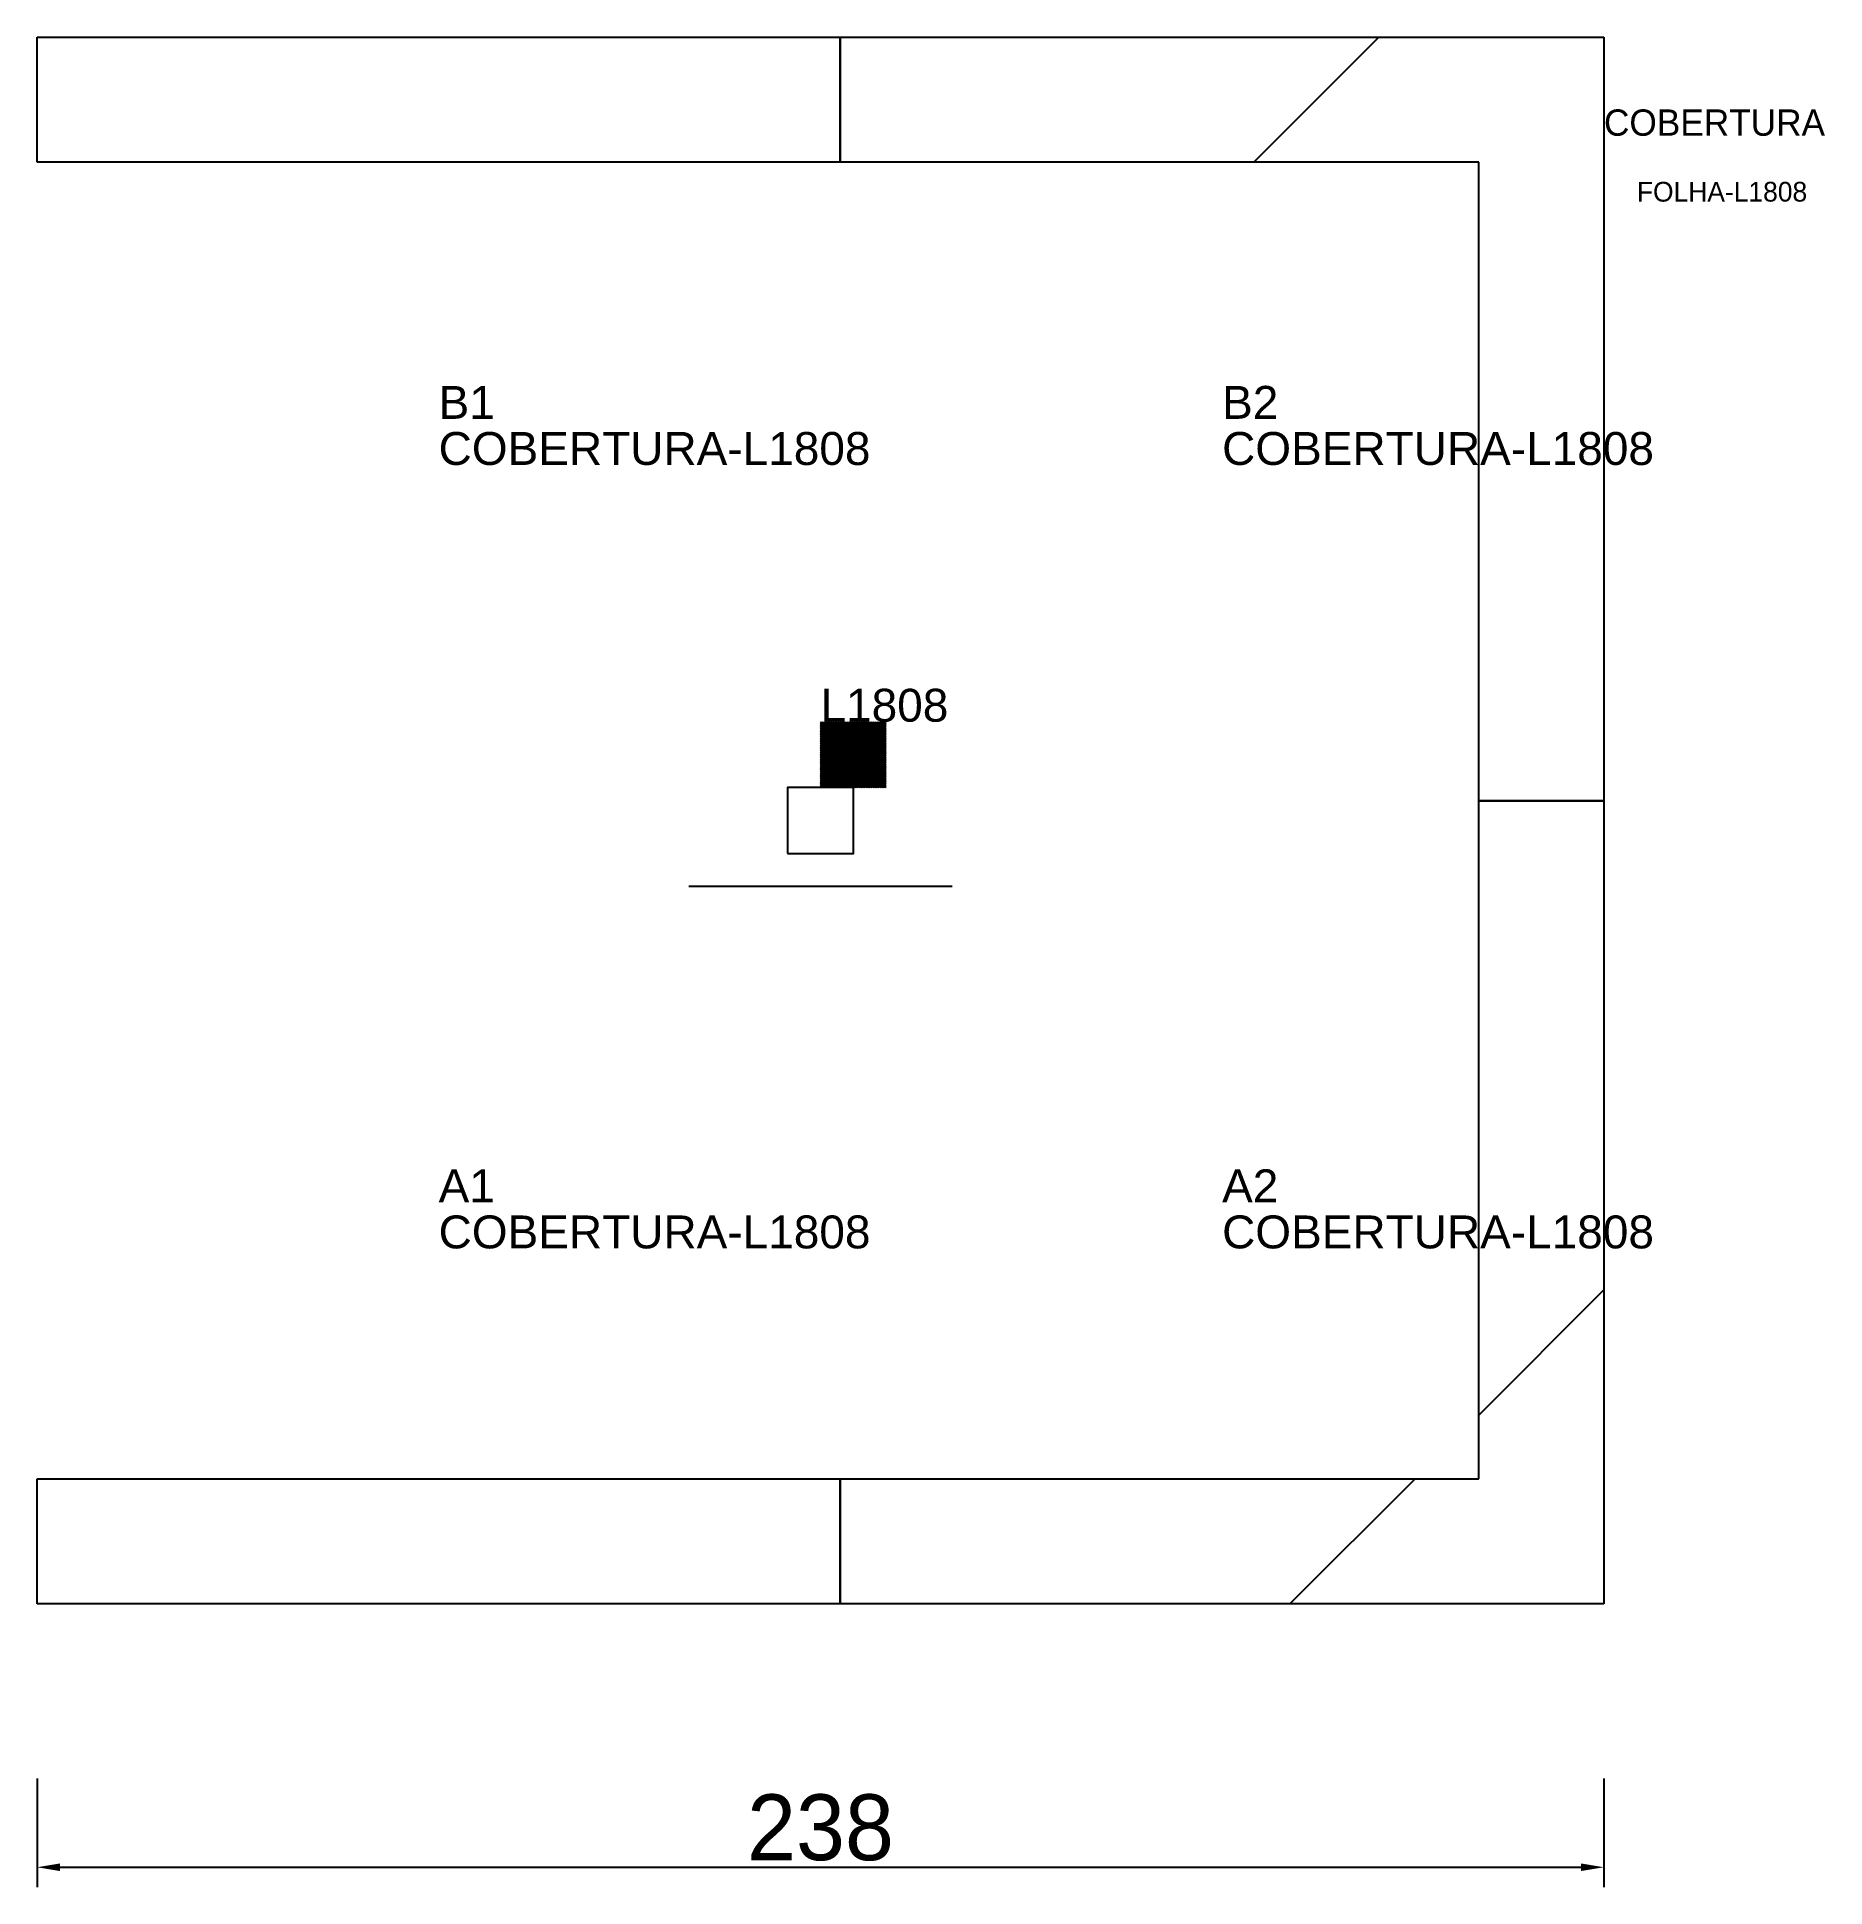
# Model space of a CAD drawing. Header units: metres. Extents: x 222 to 494, y -80 to 202.
import ezdxf

# ---------------------------------------------------------------- set-up
doc = ezdxf.new("R2010")
doc.units = ezdxf.units.M
for name, color, linetype in [('3', 3, 'CONTINUOUS'), ('AUX00', 7, 'CONTINUOUS'), ('COTA', 241, 'CONTINUOUS'), ('FOLHA', 255, 'CONTINUOUS'), ('Hachura', 251, 'CONTINUOUS'), ('NOMENCLATURA', 7, 'CONTINUOUS'), ('Nível', 160, 'CONTINUOUS'), ('Painéis', 200, 'CONTINUOUS'), ('Pilares', 5, 'CONTINUOUS'), ('REAPROVEITAMENTO', 251, 'CONTINUOUS'), ('SARR_2.2x7', 40, 'CONTINUOUS')]:
    doc.layers.add(name, color=color, linetype=linetype)
doc.styles.add('ARIAL', font='Arial.ttf')
doc.styles.add('STR_STANDARD', font='arial.ttf')
doc.dimstyles.new('EZ DXF', dxfattribs={"dimtxt": 10, "dimasz": 3.5, "dimexe": 3, "dimexo": 1.5, "dimgap": 1, "dimtad": 1, "dimdec": 1, "dimdsep": 46, "dimcen": 2.5, "dimazin": 3, "dimtfac": 1, "dimtmove": 0, "dimatfit": 3})

msp = doc.modelspace()

# ---------------------------------------------------------------- hatches: boundary and pattern name
at = {"layer": 'Hachura'}
h = msp.add_hatch(dxfattribs=at)
h.set_pattern_fill('ANSI31', scale=50)
h.paths.add_polyline_path([(460.2, 201.5), (460.2, -36.5), (222.2, -36.5), (222.2, -17.5), (441.2, -17.5), (441.2, 182.5), (222.2, 182.5), (222.2, 201.5)])
h = msp.add_hatch(dxfattribs=at)
h.set_pattern_fill('ANSI31', scale=50)
h.paths.add_polyline_path([(460.2, 201.5), (460.2, -36.5), (222.2, -36.5), (222.2, -17.5), (441.2, -17.5), (441.2, 182.5), (222.2, 182.5), (222.2, 201.5)])
at = {"layer": 'Reaproveitamento'}
h = msp.add_hatch(dxfattribs=at)
h.set_pattern_fill('SOLID')
h.paths.add_polyline_path([(341.2, 87.5), (351.2, 87.5), (351.2, 97.5), (341.2, 97.5)])
h = msp.add_hatch(dxfattribs=at)
h.set_pattern_fill('SOLID')
h.paths.add_polyline_path([(341.2, 87.5), (351.2, 87.5), (351.2, 97.5), (341.2, 97.5)])

# ---------------------------------------------------------------- linework, layer by layer
at = {"layer": '3'}
for points in [[(344.2, 182.5), (344.2, 201.5)], [(344.2, 182.5), (344.2, 201.5)], [(441.2, 85.5), (460.2, 85.5)], [(441.2, 85.5), (460.2, 85.5)], [(344.2, -36.5), (344.2, -17.5)], [(344.2, -36.5), (344.2, -17.5)]]:
    msp.add_lwpolyline(points, close=True, dxfattribs=at)
at = {"layer": 'Painéis', "color": 200}
for p, q in [((222.2, 182.5), (222.2, 201.5)), ((222.2, 201.5), (460.2, 201.5)), ((222.2, 182.5), (222.2, 201.5)), ((222.2, 201.5), (460.2, 201.5)), ((460.2, 201.5), (460.2, -36.5)), ((460.2, 201.5), (460.2, -36.5)), ((441.2, 182.5), (222.2, 182.5)), ((441.2, 182.5), (222.2, 182.5)), ((441.2, -17.5), (441.2, 182.5)), ((441.2, -17.5), (441.2, 182.5)), ((222.2, -36.5), (222.2, -17.5)), ((222.2, -17.5), (441.2, -17.5)), ((222.2, -36.5), (222.2, -17.5)), ((222.2, -17.5), (441.2, -17.5)), ((460.2, -36.5), (222.2, -36.5)), ((460.2, -36.5), (222.2, -36.5))]:
    msp.add_line(p, q, dxfattribs=at)
at = {"layer": 'Pilares'}
msp.add_lwpolyline([(336.2, 77.5), (346.2, 77.5), (346.2, 87.5), (336.2, 87.5)], close=True, dxfattribs=at)
msp.add_lwpolyline([(336.2, 77.5), (346.2, 77.5), (346.2, 87.5), (336.2, 87.5)], close=True, dxfattribs=at)
at = {"layer": 'SARR_2.2x7'}
msp.add_line((321.2, 72.5), (361.2, 72.5), dxfattribs=at)
msp.add_line((321.2, 72.5), (361.2, 72.5), dxfattribs=at)

# ---------------------------------------------------------------- texts
at = {"layer": '3', "style": 'STR_STANDARD'}
for s, p in [('B1', (283.2, 143.5)), ('B1', (283.2, 143.5)), ('B2', (402.2, 143.5)), ('B2', (402.2, 143.5)), ('A1', (283.2, 24.5)), ('A1', (283.2, 24.5)), ('A2', (402.2, 24.5)), ('A2', (402.2, 24.5))]:
    msp.add_text(s, height=5, dxfattribs=at).set_placement(p)
at = {"layer": 'AUX00', "style": 'STR_STANDARD'}
for p in [(283.2, 136.5), (283.2, 136.5), (402.2, 136.5), (402.2, 136.5), (283.2, 17.5), (283.2, 17.5), (402.2, 17.5), (402.2, 17.5)]:
    msp.add_text('COBERTURA-L1808', height=5, dxfattribs=at).set_placement(p)
at = {"layer": 'FOLHA'}
msp.add_text('FOLHA-L1808', height=3, dxfattribs=at).set_placement((465.2, 176.5))
msp.add_text('FOLHA-L1808', height=3, dxfattribs=at).set_placement((465.2, 176.5))
at = {"layer": 'NOMENCLATURA', "insert": (341.2, 102.5), "char_height": 5, "attachment_point": 1, "style": 'ARIAL'}
msp.add_mtext('L1808', dxfattribs=at)
msp.add_mtext('L1808', dxfattribs=at)
at = {"layer": 'Nível'}
msp.add_text('COBERTURA', height=4, dxfattribs=at).set_placement((460.2, 186.5))
msp.add_text('COBERTURA', height=4, dxfattribs=at).set_placement((460.2, 186.5))

# ---------------------------------------------------------------- dimensions: what is measured, and where the dimension line sits
at = {"layer": 'COTA'}
msp.add_linear_dim(base=(222.2, -76.5), p1=(222.2, -61.5), p2=(460.2, -61.5), dimstyle='EZ DXF', dxfattribs=at).render()
msp.add_linear_dim(base=(222.2, -76.5), p1=(222.2, -61.5), p2=(460.2, -61.5), dimstyle='EZ DXF', dxfattribs=at).render()

doc.saveas('drawing.dxf')
